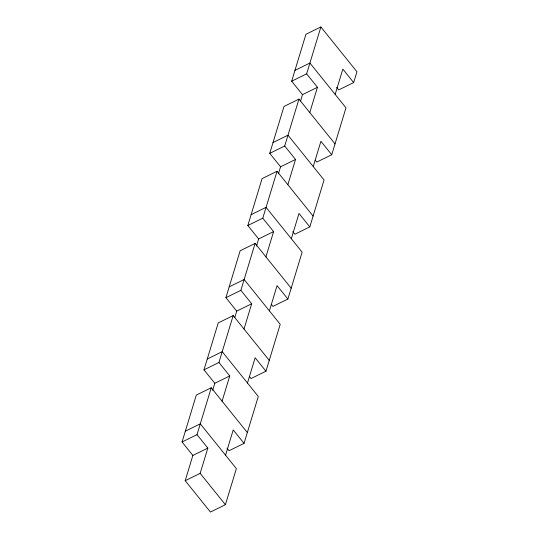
<?xml version="1.0" encoding="UTF-8"?>
<svg xmlns="http://www.w3.org/2000/svg" width="539" height="539" viewBox="0 0 539 539"><rect width="100%" height="100%" fill="white"/><g stroke="black" fill="none" stroke-linecap="round" stroke-linejoin="round"><path stroke-width="0.81" d="M185.342 431.166L200.299 423.829L236.372 468.627L225.41 504.706L210.446 512.05L185.2 480.687L192.874 455.435L182.054 441.993L196.304 395.087L211.261 387.75L247.334 432.547M212.636 390.377L214.798 383.276L203.978 369.835L218.228 322.928L233.185 315.584L269.257 360.389M234.802 317.431L236.722 311.118L225.902 297.676L240.151 250.77L255.109 243.426L291.175 288.23M256.483 246.06L258.646 238.952L247.825 225.518L262.075 178.611L277.033 171.267L313.098 216.072M278.407 173.902L280.57 166.794L269.743 153.352L283.999 106.453L298.956 99.109L335.022 143.913M300.573 100.948L302.494 94.635L291.666 81.194L305.923 34.294L320.88 26.95L356.946 71.754L353.658 82.575L338.701 89.919L336.639 87.358M182.054 441.993L197.011 434.65L211.261 387.75M203.978 369.835L218.935 362.491L233.185 315.584M225.902 297.676L240.859 290.332L255.109 243.426M247.825 225.518L262.783 218.174L277.033 171.267M269.743 153.352L284.707 146.015L298.956 99.109M291.666 81.194L306.63 73.856L320.88 26.95M185.2 480.687L200.158 473.35L207.832 448.091L197.011 434.65M222.081 401.184L229.755 375.932L218.935 362.491M244.005 329.026L251.679 303.774L240.859 290.332M265.929 256.867L273.603 231.615L262.783 218.174M287.853 184.709L295.527 159.456L284.707 146.015M309.777 112.55L317.451 87.291L306.63 73.856M225.545 455.185L233.219 429.933L244.039 443.375L229.082 450.712L227.02 448.152M247.468 383.027L255.142 357.775L265.963 371.216L251.006 378.553L249.463 376.633M269.392 310.868L277.066 285.616L287.887 299.051L272.929 306.395L271.387 304.474M291.316 238.71L298.99 213.451L309.81 226.892L294.853 234.236L292.792 231.676M313.24 166.551L320.914 141.292L331.734 154.733L316.777 162.077L315.234 160.157M335.164 94.392L342.838 69.133L353.658 82.575M244.039 443.375L258.296 396.468L222.223 351.671L207.266 359.008M265.963 371.216L280.219 324.31L244.147 279.505L229.19 286.849M287.887 299.051L302.136 252.151L266.071 207.347L251.113 214.69M309.81 226.892L324.06 179.992L287.994 135.188L273.037 142.532M331.734 154.733L345.984 107.834L309.918 63.029L294.961 70.373M302.494 94.635L317.451 87.291M280.57 166.794L295.527 159.456M258.646 238.952L273.603 231.615M236.722 311.118L251.679 303.774M214.798 383.276L229.755 375.932M192.874 455.435L207.832 448.091M200.158 473.35L225.41 504.706"/></g></svg>
